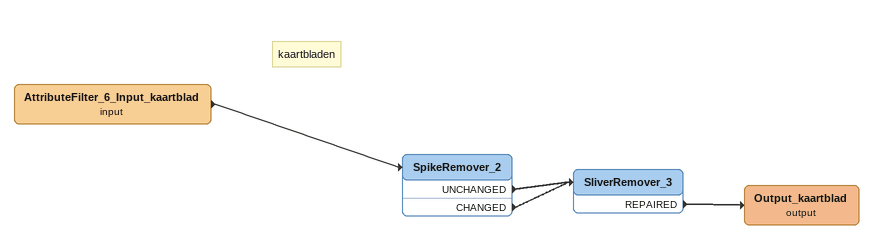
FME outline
Note: kaartbladen
AttributeFilter_6_Input_kaartblad (input)
    -> SpikeRemover_2
SpikeRemover_2
    UNCHANGED -> SliverRemover_3
    CHANGED -> SliverRemover_3
SliverRemover_3
    REPAIRED -> Output_kaartblad (output)
Output_kaartblad (output)
